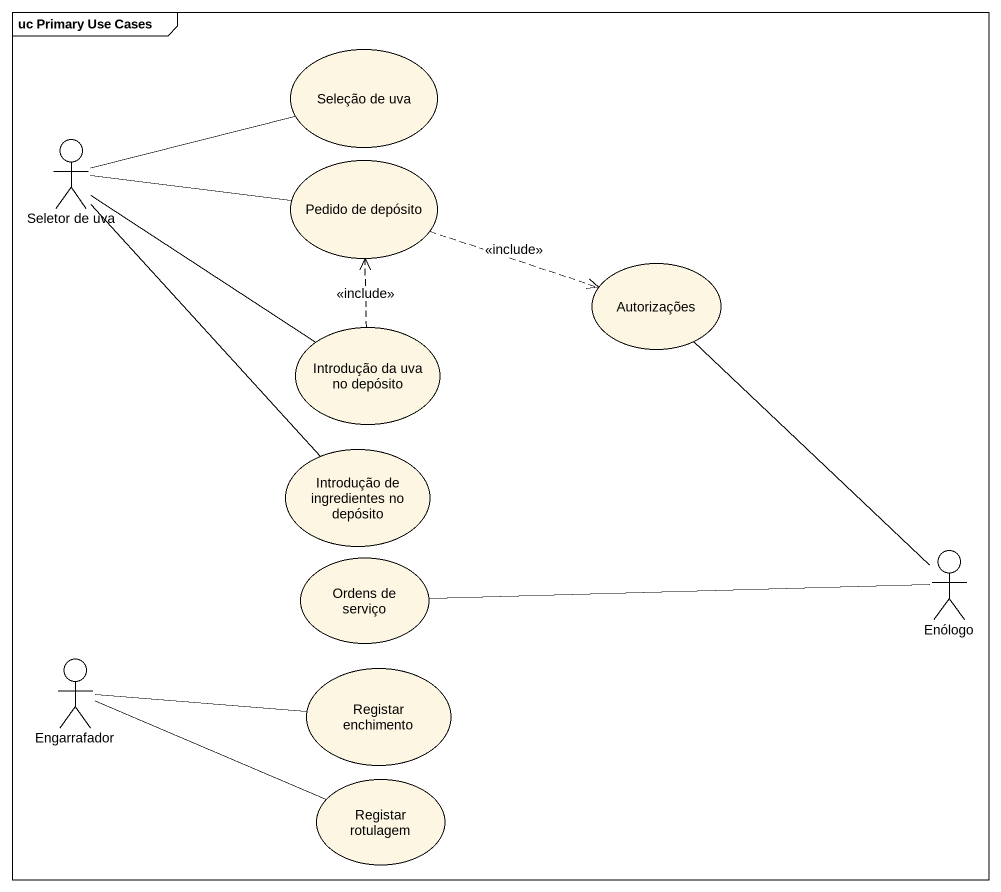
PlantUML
@startuml
mainframe uc Primary Use Cases
usecase "Seleção de uva" as Seleção_de_uva
actor "Seletor de uva" as Seletor_de_uva
usecase "Pedido de depósito" as Pedido_de_depósito
usecase Autorizações
usecase "Introdução da uva no depósito" as Introdução_da_uva_no
usecase "Introdução de ingredientes no depósito" as Introdução_de_ingredientes
actor Enólogo
usecase "Ordens de serviço" as Ordens_de_serviço
actor Engarrafador
usecase "Registar enchimento" as Registar_enchimento
usecase "Registar rotulagem" as Registar_rotulagem
Seletor_de_uva -right- Seleção_de_uva
Seletor_de_uva -right- Pedido_de_depósito
Seletor_de_uva -right- Introdução_da_uva_no
Seletor_de_uva -- Introdução_de_ingredientes
Pedido_de_depósito .right.> Autorizações : <<include>>
Introdução_da_uva_no .up.> Pedido_de_depósito : <<include>>
Enólogo -up- Autorizações
Enólogo -left- Ordens_de_serviço
Engarrafador -right- Registar_enchimento
Engarrafador -right- Registar_rotulagem
@enduml
